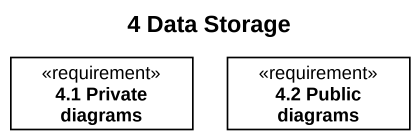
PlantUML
@startuml
title 4 Data Storage
hide circle
hide empty members
class "4.1 Private diagrams" as r4_1_Private_diagrams <<requirement>>
class "4.2 Public diagrams" as r4_2_Public_diagrams <<requirement>>
@enduml
